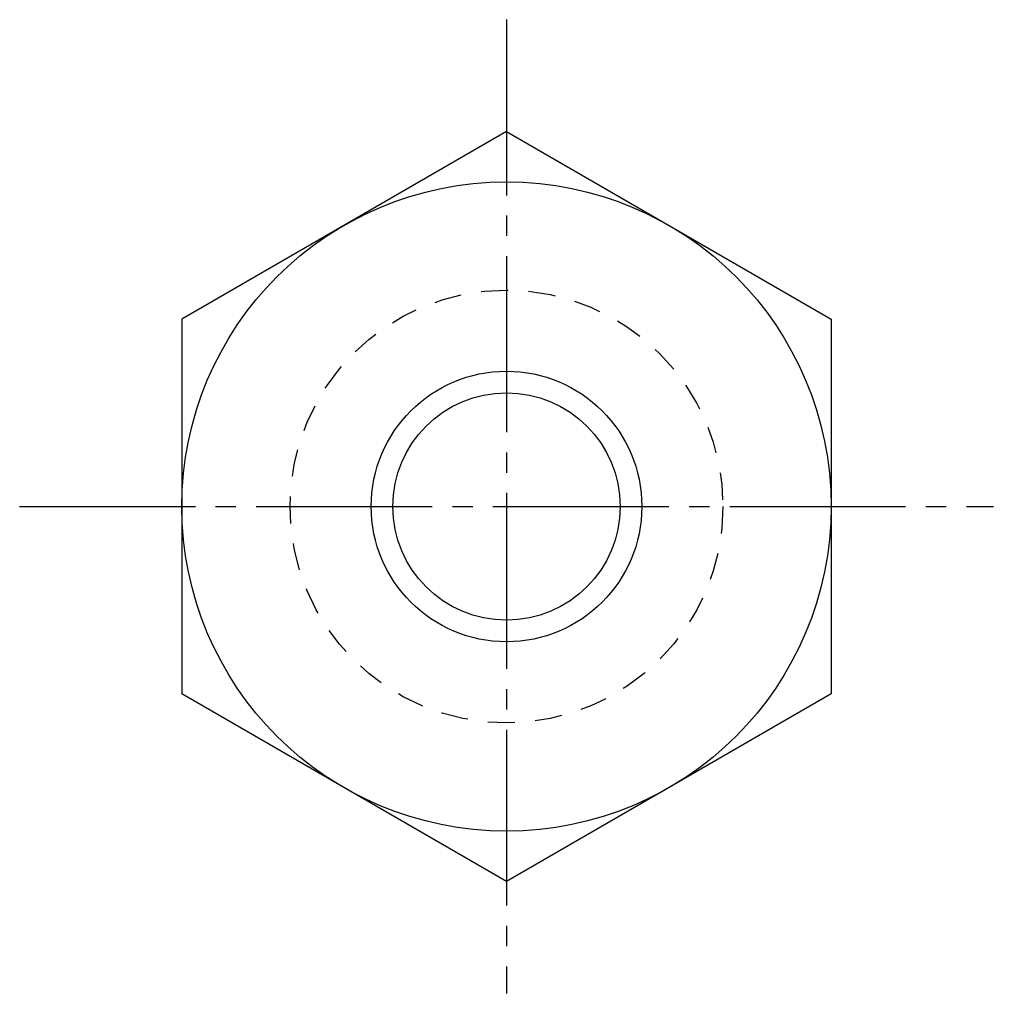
# Model space of a CAD drawing. Extents: x 21 to 324, y 20 to 210.
# Drawn here: x 240.6 to 258.6, y 192.03 to 210.03 of the extents above.
import ezdxf

# ---------------------------------------------------------------- set-up
doc = ezdxf.new("R2010")
doc.units = 0
doc.header["$LTSCALE"] = 0.25
doc.linetypes.add('CENTER', pattern=[17.5, 13, -1.5, 1.5, -1.5])
doc.linetypes.add('DASHED', pattern=[3.5, 2, -1.5])
doc.layers.get('0').update_dxf_attribs({"linetype": 'CONTINUOUS'})
doc.layers.add('CENTER', color=1, linetype='CENTER')

msp = doc.modelspace()

# ---------------------------------------------------------------- linework, layer by layer
for p, q in [((249.604, 207.96), (243.604, 204.496)), ((249.604, 207.96), (255.604, 204.496)), ((248.104, 207.094), (248.104, 207.094)), ((246.604, 206.228), (246.604, 206.228)), ((243.604, 204.496), (243.604, 197.568)), ((255.604, 204.496), (255.604, 197.568)), ((249.604, 194.104), (243.604, 197.568)), ((255.604, 197.568), (249.604, 194.104))]:
    msp.add_line(p, q)
for radius in [6, 2.1]:
    msp.add_circle((249.604, 201.032), radius)
at = {"color": 3, "linetype": 'DASHED'}
msp.add_circle((249.604, 201.032), 4, dxfattribs=at)
at = {"color": 3}
msp.add_circle((249.604, 201.032), 2.5, dxfattribs=at)
at = {"layer": 'CENTER', "color": 1, "linetype": 'CENTER'}
for p, q in [((249.604, 210.032), (249.604, 192.032)), ((240.604, 201.032), (258.604, 201.032))]:
    msp.add_line(p, q, dxfattribs=at)

doc.saveas('drawing.dxf')
